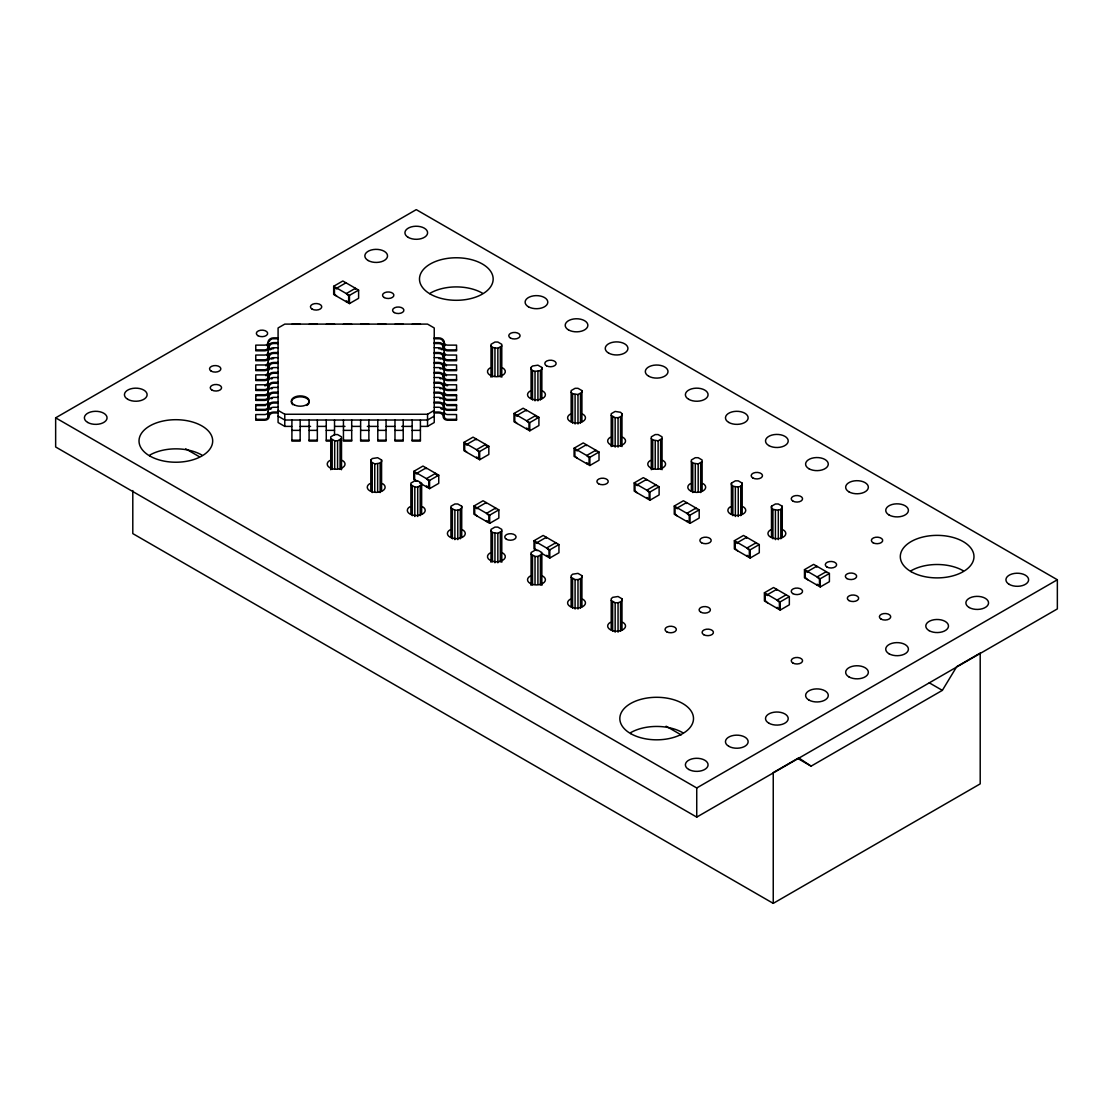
<?xml version="1.0" encoding="UTF-8"?>
<svg xmlns="http://www.w3.org/2000/svg" width="1113" height="1113" viewBox="0 0 1113 1113"><rect width="100%" height="100%" fill="white"/><g stroke="black" fill="none" stroke-linecap="round" stroke-linejoin="round"><path stroke-width="1.5" d="M370.81 459.989L370.81 461.658L374.747 463.926L380.131 463.091L381.578 461.658L381.578 459.989L377.641 457.707L372.257 458.542L370.81 459.989L370.81 491.181M450.946 537.44L450.946 506.248L454.883 503.98L457.777 503.98L461.714 506.248L461.714 507.918L460.267 509.364L457.777 510.199L454.883 510.199L450.946 507.918M531.082 367.457L531.082 369.126L532.529 370.559L535.019 371.394L540.403 370.559L541.85 369.126L541.85 367.457L537.913 365.175L532.529 366.01L531.082 367.457L531.082 398.649M571.15 606.835L571.15 575.658L572.597 574.211L577.981 573.376L581.918 575.658L581.918 577.313L580.471 578.76L577.981 579.595L575.087 579.595L571.15 577.313M611.218 629.972L611.218 598.78L612.665 597.347L618.049 596.512L621.986 598.78L621.986 600.45L620.539 601.896L618.049 602.731L615.155 602.731L611.218 600.45M611.218 446.577L611.218 413.716L615.155 411.448L620.539 412.283L621.986 413.716L621.986 415.386L620.539 416.832L618.049 417.667L615.155 417.667L611.218 415.386M731.422 483.125L731.422 484.781L732.869 486.228L738.253 487.063L740.743 486.228L742.19 484.781L742.19 483.125L738.253 480.844L735.359 480.844L731.422 483.125L731.422 514.303M771.49 506.248L771.49 507.918L772.937 509.364L778.321 510.199L780.811 509.364L782.258 507.918L782.258 506.248L778.321 503.98L775.427 503.98L771.49 506.248L771.49 537.44M798.021 758.593L811.099 766.147L942.349 690.366L956.735 666.631L980.205 653.081L980.205 783.872L773.243 903.366L132.795 533.6L132.795 490.583M330.742 438.522L334.679 440.804L337.573 440.804L341.51 438.522M491.014 345.99L492.461 347.437L497.845 348.272L501.782 345.99M410.878 484.781L414.815 487.063L417.709 487.063L421.646 484.781M571.15 392.249L572.597 393.696L577.981 394.531L581.918 392.249L581.918 390.593L577.981 388.312L575.087 388.312L571.15 390.593L571.15 421.771M491.014 531.054L492.461 532.501L497.845 533.336L501.782 531.054M531.082 554.191L535.019 556.458L537.913 556.458L541.85 554.191M651.286 438.522L652.733 439.969L658.117 440.804L662.054 438.522M691.354 461.658L692.801 463.091L698.185 463.926L702.122 461.658M55.65 417.834L416.262 209.634L1057.35 579.762L1057.35 608.908L696.738 817.109L55.65 446.981L55.65 417.834L696.738 787.962L1057.35 579.762M333.677 286.278L342.832 280.991L358.609 290.103L358.609 298.298L349.454 303.585L333.677 294.472L333.677 286.278L349.454 295.376L358.609 290.103M345.99 282.813L336.836 288.1L336.836 289.004L334.47 287.641L334.47 294.013L336.836 296.295M278.083 410.391L284.775 414.259L427.545 414.259L434.237 410.391M434.237 416.151L427.545 420.018L284.775 420.018L278.083 416.151M420.672 426.39L427.545 426.39L434.237 422.523L434.237 327.959L427.545 324.106L284.775 324.106L278.083 327.959L278.083 422.523L284.775 426.39L291.648 426.39M426.126 468.796L426.126 467.877L416.972 473.164L416.972 474.068L414.606 472.705L414.606 479.077L416.972 481.359L413.813 479.536L413.813 471.342L422.968 466.055L438.745 475.168L438.745 483.362L429.59 488.649L419.671 482.917M463.898 442.418L473.053 437.145L488.83 446.243L488.83 454.452L479.675 459.725L463.898 450.626L463.898 442.418L479.675 451.53L488.83 446.243M513.983 413.507L523.138 408.221L538.915 417.333L538.915 425.528L529.76 430.814L513.983 421.702L513.983 413.507L529.76 422.62L538.915 417.333M435.586 473.345L426.432 478.632L428.797 480.899L428.797 487.271L426.432 485.908L426.432 486.826M485.671 444.421L476.517 449.708L478.882 451.989L478.882 458.361L476.517 456.998L476.517 457.902M535.756 415.511L526.602 420.797L528.967 423.065L528.967 429.451L526.602 428.074L526.602 428.992M413.813 471.342L429.59 480.44L438.745 475.168M473.915 506.039L483.07 500.753L498.847 509.865L498.847 518.06L489.692 523.347L473.915 514.234L473.915 506.039L489.692 515.152L498.847 509.865M574.085 448.205L583.24 442.918L599.017 452.031L599.017 460.226L589.862 465.512L574.085 456.4L574.085 448.205L589.862 457.318L599.017 452.031M536.118 550.156L534.017 548.932L534.017 540.737L543.172 535.45L558.949 544.563L558.949 552.758L549.794 558.044L541.238 553.105M634.187 482.903L643.342 477.63L659.119 486.729L659.119 494.923L649.964 500.21L634.187 491.097L634.187 482.903L649.964 492.016L659.119 486.729M534.017 540.737L549.794 549.85L558.949 544.563M674.255 506.039L683.41 500.753L699.187 509.865L699.187 518.06L690.032 523.347L674.255 514.234L674.255 506.039L690.032 515.152L699.187 509.865M734.357 540.737L743.512 535.45L759.289 544.563L759.289 552.758L750.134 558.044L734.357 548.932L734.357 540.737L750.134 549.85L759.289 544.563M764.408 592.784L773.563 587.511L789.34 596.61L789.34 604.804L780.185 610.091L764.408 600.978L764.408 592.784L780.185 601.896L789.34 596.61M804.476 569.661L813.631 564.374L829.408 573.473L829.408 581.682L820.253 586.954L804.476 577.856L804.476 569.661L820.253 578.76L829.408 573.473M786.181 594.787L777.027 600.074L779.392 602.356L779.392 608.728L777.027 607.364L777.027 608.268M291.926 324.273L300.19 324.273M309.108 324.273L317.358 324.273M326.29 324.273L334.54 324.273M343.458 324.273L351.722 324.273M360.64 324.273L368.904 324.273M377.822 324.273L386.072 324.273M395.004 324.273L403.254 324.273M412.172 324.273L420.436 324.273M278.083 337.851L273.617 337.851A5.579 4.549 0 0 0 268.038 342.401A3.353 2.727 0 0 1 264.699 345.127L255.767 345.127L255.767 350.804L264.699 350.804A4.466 3.645 0 0 0 269.151 347.159A4.466 3.645 0 0 1 273.617 343.527L278.083 343.527M434.237 337.851L438.703 337.851A5.579 4.549 0 0 1 444.282 342.401A3.353 2.727 0 0 0 447.621 345.127L456.553 345.127L456.553 350.804L447.621 350.804A4.466 3.645 0 0 1 443.169 347.159A4.466 3.645 0 0 0 438.703 343.527L434.237 343.527M278.083 338.755L273.617 338.755A4.466 3.645 0 0 0 272.462 338.881M434.237 338.755L438.703 338.755A4.466 3.645 0 0 1 439.858 338.881M278.083 342.609L273.617 342.609A5.579 4.549 0 0 0 268.038 347.159A3.353 2.727 0 0 1 264.699 349.899L255.767 349.899M434.237 342.609L438.703 342.609A5.579 4.549 0 0 1 444.282 347.159A3.353 2.727 0 0 0 447.621 349.899L456.553 349.899M278.083 347.757L273.617 347.757A5.579 4.549 0 0 0 268.038 352.32A3.353 2.727 0 0 1 264.699 355.047L255.767 355.047L255.767 360.723L264.699 360.723A4.466 3.645 0 0 0 269.151 357.078A4.466 3.645 0 0 1 273.617 353.433L278.083 353.433M434.237 347.757L438.703 347.757A5.579 4.549 0 0 1 444.282 352.32A3.353 2.727 0 0 0 447.621 355.047L456.553 355.047L456.553 360.723L447.621 360.723A4.466 3.645 0 0 1 443.169 357.078A4.466 3.645 0 0 0 438.703 353.433L434.237 353.433M278.083 352.529L273.617 352.529A5.579 4.549 0 0 0 268.038 357.078A3.353 2.727 0 0 1 264.699 359.819L255.767 359.819M434.237 352.529L438.703 352.529A5.579 4.549 0 0 1 444.282 357.078A3.353 2.727 0 0 0 447.621 359.819L456.553 359.819M278.083 357.676L273.617 357.676A5.579 4.549 0 0 0 268.038 362.24A3.353 2.727 0 0 1 264.699 364.967L255.767 364.967L255.767 370.643L264.699 370.643A4.466 3.645 0 0 0 269.151 366.998A4.466 3.645 0 0 1 273.617 363.353L278.083 363.353M434.237 357.676L438.703 357.676A5.579 4.549 0 0 1 444.282 362.24A3.353 2.727 0 0 0 447.621 364.967L456.553 364.967L456.553 370.643L447.621 370.643A4.466 3.645 0 0 1 443.169 366.998A4.466 3.645 0 0 0 438.703 363.353L434.237 363.353M278.083 362.448L273.617 362.448A5.579 4.549 0 0 0 268.038 366.998A3.353 2.727 0 0 1 264.699 369.739L255.767 369.739M434.237 362.448L438.703 362.448A5.579 4.549 0 0 1 444.282 366.998A3.353 2.727 0 0 0 447.621 369.739L456.553 369.739M278.083 367.596L273.617 367.596A5.579 4.549 0 0 0 268.038 372.145A3.353 2.727 0 0 1 264.699 374.886L255.767 374.886L255.767 380.563L264.699 380.563A4.466 3.645 0 0 0 269.151 376.917A4.466 3.645 0 0 1 273.617 373.272L278.083 373.272M434.237 367.596L438.703 367.596A5.579 4.549 0 0 1 444.282 372.145A3.353 2.727 0 0 0 447.621 374.886L456.553 374.886L456.553 380.563L447.621 380.563A4.466 3.645 0 0 1 443.169 376.917A4.466 3.645 0 0 0 438.703 373.272L434.237 373.272M278.083 372.368L273.617 372.368A5.579 4.549 0 0 0 268.038 376.917A3.353 2.727 0 0 1 264.699 379.644L255.767 379.644M434.237 372.368L438.703 372.368A5.579 4.549 0 0 1 444.282 376.917A3.353 2.727 0 0 0 447.621 379.644L456.553 379.644M278.083 377.516L273.617 377.516A5.579 4.549 0 0 0 268.038 382.065A3.353 2.727 0 0 1 264.699 384.806L255.767 384.806L255.767 390.482L264.699 390.482A4.466 3.645 0 0 0 269.151 386.837A4.466 3.645 0 0 1 273.617 383.192L278.083 383.192M434.237 377.516L438.703 377.516A5.579 4.549 0 0 1 444.282 382.065A3.353 2.727 0 0 0 447.621 384.806L456.553 384.806L456.553 390.482L447.621 390.482A4.466 3.645 0 0 1 443.169 386.837A4.466 3.645 0 0 0 438.703 383.192L434.237 383.192M278.083 382.288L273.617 382.288A5.579 4.549 0 0 0 268.038 386.837A3.353 2.727 0 0 1 264.699 389.564L255.767 389.564M434.237 382.288L438.703 382.288A5.579 4.549 0 0 1 444.282 386.837A3.353 2.727 0 0 0 447.621 389.564L456.553 389.564M278.083 387.435L273.617 387.435A5.579 4.549 0 0 0 268.038 391.985A3.353 2.727 0 0 1 264.699 394.725L255.767 394.725L255.767 400.402L264.699 400.402A4.466 3.645 0 0 0 269.151 396.757A4.466 3.645 0 0 1 273.617 393.112L278.083 393.112M434.237 387.435L438.703 387.435A5.579 4.549 0 0 1 444.282 391.985A3.353 2.727 0 0 0 447.621 394.725L456.553 394.725L456.553 400.402L447.621 400.402A4.466 3.645 0 0 1 443.169 396.757A4.466 3.645 0 0 0 438.703 393.112L434.237 393.112M278.083 392.193L273.617 392.193A5.579 4.549 0 0 0 268.038 396.757A3.353 2.727 0 0 1 264.699 399.484L255.767 399.484M434.237 392.193L438.703 392.193A5.579 4.549 0 0 1 444.282 396.757A3.353 2.727 0 0 0 447.621 399.484L456.553 399.484M255.767 395.63L264.699 395.63A4.466 3.645 0 0 0 266.925 395.143M456.553 395.63L447.621 395.63A4.466 3.645 0 0 1 445.395 395.143M278.083 397.355L273.617 397.355A5.579 4.549 0 0 0 268.038 401.904A3.353 2.727 0 0 1 264.699 404.631L255.767 404.631L255.767 410.307L264.699 410.307A4.466 3.645 0 0 0 269.151 406.676A4.466 3.645 0 0 1 273.617 403.031L278.083 403.031M434.237 397.355L438.703 397.355A5.579 4.549 0 0 1 444.282 401.904A3.353 2.727 0 0 0 447.621 404.631L456.553 404.631L456.553 410.307L447.621 410.307A4.466 3.645 0 0 1 443.169 406.676A4.466 3.645 0 0 0 438.703 403.031L434.237 403.031M278.083 402.113L273.617 402.113A5.579 4.549 0 0 0 268.038 406.676A3.353 2.727 0 0 1 264.699 409.403L255.767 409.403M434.237 402.113L438.703 402.113A5.579 4.549 0 0 1 444.282 406.676A3.353 2.727 0 0 0 447.621 409.403L456.553 409.403M255.767 405.549L264.699 405.549A4.466 3.645 0 0 0 265.854 405.424M456.553 405.549L447.621 405.549A4.466 3.645 0 0 1 446.466 405.424M278.083 407.275L273.617 407.275A5.579 4.549 0 0 0 268.038 411.824A3.353 2.727 0 0 1 264.699 414.551L255.767 414.551L255.767 420.227L264.699 420.227A4.466 3.645 0 0 0 269.151 416.582A4.466 3.645 0 0 1 273.617 412.951L278.083 412.951M434.237 407.275L438.703 407.275A5.579 4.549 0 0 1 444.282 411.824A3.353 2.727 0 0 0 447.621 414.551L456.553 414.551L456.553 420.227L447.621 420.227A4.466 3.645 0 0 1 443.169 416.582A4.466 3.645 0 0 0 438.703 412.951L434.237 412.951M278.083 412.033L273.617 412.033A5.579 4.549 0 0 0 268.038 416.582A3.353 2.727 0 0 1 264.699 419.323L255.767 419.323M434.237 412.033L438.703 412.033A5.579 4.549 0 0 1 444.282 416.582A3.353 2.727 0 0 0 447.621 419.323L456.553 419.323M300.26 426.39L310.569 426.39M317.455 426.39L326.053 426.39M334.651 426.39L344.974 426.39M351.861 426.39L360.459 426.39M367.346 426.39L377.669 426.39M386.267 426.39L394.865 426.39M401.751 426.39L412.06 426.39M291.912 430.369L300.162 430.369M309.094 430.369L317.344 430.369M326.262 430.369L334.526 430.369M343.444 430.369L351.694 430.369M360.626 430.369L368.876 430.369M377.794 430.369L386.058 430.369M394.976 430.369L403.226 430.369M412.158 430.369L420.408 430.369M291.912 440.192L300.162 440.192M309.094 440.192L317.344 440.192M326.262 440.192L331.215 440.192M343.444 440.192L351.694 440.192M360.626 440.192L368.876 440.192M377.794 440.192L386.058 440.192M394.976 440.192L403.226 440.192M412.158 440.192L420.408 440.192M331.215 441.096L326.262 441.096L326.262 420.018M535.756 416.415L538.122 417.792M929.258 682.812L942.349 690.366M485.671 445.339L488.037 446.703M435.586 474.249L437.952 475.627M185.704 448.845L199.255 456.664M666.117 726.205L681.17 734.9M811.099 766.147L798.689 757.883L773.243 772.575L773.243 903.366M826.249 572.569L826.249 571.665L817.095 576.937L819.46 579.219L819.46 585.591L817.095 584.228L817.095 585.132M820.253 578.76L820.253 586.954M816.789 567.101L816.789 566.197L807.635 571.47L807.635 572.388L805.269 571.025L805.269 577.397L807.635 579.678M782.258 506.248L782.258 537.44M780.811 509.364L780.811 538.817M780.185 601.896L780.185 610.091M778.321 510.199L778.321 539.652M776.721 590.238L776.721 589.334L767.567 594.606L767.567 595.525L765.201 594.147L765.201 600.533L767.567 602.801M775.427 510.199L775.427 539.652M772.937 509.364L772.937 538.817M756.13 543.659L756.13 542.741L746.976 548.027L749.341 550.295L749.341 556.681L746.976 555.317L746.976 556.222M750.134 549.85L750.134 558.044M746.67 538.191L746.67 537.273L737.516 542.56L737.516 543.464L735.15 542.101L735.15 548.486L737.516 550.754M742.19 483.125L742.19 514.303M740.743 486.228L740.743 515.681M738.253 487.063L738.253 516.515M735.359 487.063L735.359 516.515M732.869 486.228L732.869 515.681M702.122 491.181L702.122 459.989L698.185 457.707L695.291 457.707L691.354 459.989L691.354 491.181M700.675 463.091L700.675 492.558M698.185 463.926L698.185 491.654M696.738 787.962L696.738 817.109M696.028 508.947L696.028 508.043L686.874 513.33L689.239 515.597L689.239 521.983L686.874 520.606L686.874 521.524M695.291 463.926L695.291 491.654M692.801 463.091L692.801 492.558M690.032 515.152L690.032 523.347M686.568 503.493L686.568 502.575L677.414 507.862L677.414 508.766L675.048 507.403L675.048 513.775L677.414 516.056M662.054 469.714L662.054 436.853L658.117 434.571L655.223 434.571L651.286 436.853L651.286 469.714M660.607 439.969L660.607 469.422M658.117 440.804L658.117 468.517M655.96 485.825L655.96 484.906L646.806 490.193L649.171 492.475L649.171 498.847L646.806 497.483L646.806 498.387M655.223 440.804L655.223 468.517M652.733 439.969L652.733 469.422M649.964 492.016L649.964 500.21M646.5 480.357L646.5 479.439L637.346 484.725L637.346 485.644L634.98 484.266L634.98 490.652L637.346 492.92M621.986 413.716L621.986 446.577M621.986 598.78L621.986 629.972M620.539 416.832L620.539 446.285M620.539 601.896L620.539 631.349M618.049 417.667L618.049 447.12M618.049 602.731L618.049 632.184M615.155 417.667L615.155 447.12M615.155 602.731L615.155 632.184M612.665 416.832L612.665 446.285M612.665 601.896L612.665 631.349M595.858 451.127L595.858 450.209L586.704 455.495L589.069 457.763L589.069 464.149L586.704 462.771L586.704 463.69M589.862 457.318L589.862 465.512M586.398 445.659L586.398 444.741L577.244 450.028L577.244 450.932L574.878 449.569L574.878 455.954L577.244 458.222M581.918 390.593L581.918 421.771M581.918 575.658L581.918 606.835M580.471 393.696L580.471 423.149M580.471 578.76L580.471 608.213M577.981 394.531L577.981 423.983M577.981 579.595L577.981 609.048M575.087 394.531L575.087 423.983M575.087 579.595L575.087 609.048M572.597 393.696L572.597 423.149M572.597 578.76L572.597 608.213M555.79 543.659L555.79 542.741L546.636 548.027L549.001 550.295L549.001 556.681L546.636 555.317L546.636 556.222M549.794 549.85L549.794 558.044M546.33 538.191L546.33 537.273L537.176 542.56L537.176 543.464L534.81 542.101L534.81 548.486L537.176 550.754M541.85 367.457L541.85 398.649M541.85 585.368L541.85 552.521L537.913 550.239L535.019 550.239L531.082 552.521L531.082 585.368M540.403 370.559L540.403 400.026M540.403 555.624L540.403 585.09M537.913 371.394L537.913 400.847M537.913 556.458L537.913 584.186M535.019 371.394L535.019 400.847M535.019 556.458L535.019 584.186M532.529 370.559L532.529 400.026M532.529 555.624L532.529 585.09M529.76 422.62L529.76 430.814M526.296 410.961L526.296 410.043L517.142 415.33L517.142 416.234L514.776 414.871L514.776 421.243L517.142 423.524M501.782 377.182L501.782 344.32L497.845 342.039L494.951 342.039L491.014 344.32L491.014 377.182M501.782 562.246L501.782 529.385L497.845 527.103L494.951 527.103L491.014 529.385L491.014 562.246M500.335 347.437L500.335 376.89M500.335 532.501L500.335 561.954M497.845 348.272L497.845 375.985M497.845 533.336L497.845 562.788M495.688 508.947L495.688 508.043L486.534 513.33L488.899 515.597L488.899 521.983L486.534 520.606L486.534 521.524M494.951 348.272L494.951 375.985M494.951 533.336L494.951 562.788M492.461 347.437L492.461 376.89M492.461 532.501L492.461 561.954M489.692 515.152L489.692 523.347M486.228 503.493L486.228 502.575L477.074 507.862L477.074 508.766L474.708 507.403L474.708 513.775L477.074 516.056M479.675 451.53L479.675 459.725M476.211 439.872L476.211 438.967L467.057 444.24L467.057 445.158L464.691 443.795L464.691 450.167L467.057 452.435M461.714 506.248L461.714 537.44M460.267 509.364L460.267 538.817M457.777 510.199L457.777 539.652M454.883 510.199L454.883 539.652M452.393 509.364L452.393 538.817M444.282 342.401L444.282 347.159M444.282 352.32L444.282 357.078M444.282 362.24L444.282 366.998M444.282 372.145L444.282 376.917M444.282 382.065L444.282 386.837M444.282 391.985L444.282 396.757M444.282 401.904L444.282 406.676M444.282 411.824L444.282 416.582M443.169 343.987L443.169 347.159M443.169 353.906L443.169 357.078M443.169 363.826L443.169 366.998M443.169 373.745L443.169 376.917M429.59 480.44L429.59 488.649M427.545 414.259L427.545 426.39M421.646 514.303L421.646 483.125L417.709 480.844L414.815 480.844L410.878 483.125L410.878 514.303M420.408 420.018L420.408 441.096L412.158 441.096L412.158 420.018M420.199 486.228L420.199 515.681M417.709 487.063L417.709 516.515M414.815 487.063L414.815 516.515M412.325 486.228L412.325 515.681M403.226 420.018L403.226 441.096L394.976 441.096L394.976 420.018M386.058 420.018L386.058 441.096L377.794 441.096L377.794 420.018M381.578 459.989L381.578 491.181M380.131 463.091L380.131 492.558M377.641 463.926L377.641 491.654M374.747 463.926L374.747 491.654M372.257 463.091L372.257 492.558M368.876 420.018L368.876 441.096L360.626 441.096L360.626 420.018M355.45 289.185L355.45 288.281L346.296 293.568L348.661 295.835L348.661 302.207L346.296 300.844L346.296 301.762M351.694 420.018L351.694 441.096L343.444 441.096L343.444 420.018M349.454 295.376L349.454 303.585M341.51 469.714L341.51 436.853L337.573 434.571L334.679 434.571L330.742 436.853L330.742 469.714M340.063 439.969L340.063 469.422M337.573 440.804L337.573 468.517M334.526 420.018L334.526 435.03M334.679 440.804L334.679 468.517M332.189 439.969L332.189 469.422M317.344 420.018L317.344 441.096L309.094 441.096L309.094 420.018M300.162 420.018L300.162 441.096L291.912 441.096L291.912 420.018M284.775 414.259L284.775 426.39M269.151 343.987L269.151 347.159M269.151 353.906L269.151 357.078M269.151 363.826L269.151 366.998M269.151 373.745L269.151 376.917M268.038 342.401L268.038 347.159M268.038 352.32L268.038 357.078M268.038 362.24L268.038 366.998M268.038 372.145L268.038 376.917M268.038 382.065L268.038 386.837M268.038 391.985L268.038 396.757M268.038 401.904L268.038 406.676M268.038 411.824L268.038 416.582M622.918 622.39A8.918 5.148 0 0 1 622.918 629.68A8.918 5.148 0 0 1 610.286 629.68A8.918 5.148 0 0 1 610.286 622.39M582.85 599.253A8.918 5.148 0 0 1 582.85 606.543A8.918 5.148 0 0 1 570.218 606.543A8.918 5.148 0 0 1 570.218 599.253M542.782 576.117A8.918 5.148 0 0 1 542.782 583.407A8.918 5.148 0 0 1 530.15 583.407A8.918 5.148 0 0 1 530.15 576.117M502.714 552.994A8.918 5.148 0 0 1 502.714 560.27A8.918 5.148 0 0 1 490.082 560.27A8.918 5.148 0 0 1 490.082 552.994M462.646 529.858A8.918 5.148 0 0 1 462.646 537.148A8.918 5.148 0 0 1 450.014 537.148A8.918 5.148 0 0 1 450.014 529.858M422.578 506.721A8.918 5.148 0 0 1 422.578 514.011A8.918 5.148 0 0 1 409.946 514.011A8.918 5.148 0 0 1 409.946 506.721M382.51 483.585A8.918 5.148 0 0 1 382.51 490.875A8.918 5.148 0 0 1 369.878 490.875A8.918 5.148 0 0 1 369.878 483.585M342.442 460.462A8.918 5.148 0 0 1 342.442 467.738A8.918 5.148 0 0 1 329.81 467.738A8.918 5.148 0 0 1 329.81 460.462M502.714 367.93A8.918 5.148 0 0 1 502.714 375.206A8.918 5.148 0 0 1 490.082 375.206A8.918 5.148 0 0 1 490.082 367.93M542.782 391.053A8.918 5.148 0 0 1 542.782 398.343A8.918 5.148 0 0 1 530.15 398.343A8.918 5.148 0 0 1 530.15 391.053M582.85 414.189A8.918 5.148 0 0 1 582.85 421.479A8.918 5.148 0 0 1 570.218 421.479A8.918 5.148 0 0 1 570.218 414.189M622.918 437.326A8.918 5.148 0 0 1 622.918 444.616A8.918 5.148 0 0 1 610.286 444.616A8.918 5.148 0 0 1 610.286 437.326M662.986 460.462A8.918 5.148 0 0 1 662.986 467.738A8.918 5.148 0 0 1 650.354 467.738A8.918 5.148 0 0 1 650.354 460.462M703.054 483.585A8.918 5.148 0 0 1 703.054 490.875A8.918 5.148 0 0 1 690.422 490.875A8.918 5.148 0 0 1 690.422 483.585M743.122 506.721A8.918 5.148 0 0 1 743.122 514.011A8.918 5.148 0 0 1 730.49 514.011A8.918 5.148 0 0 1 730.49 506.721M783.19 529.858A8.918 5.148 0 0 1 783.19 537.148A8.918 5.148 0 0 1 770.558 537.148A8.918 5.148 0 0 1 770.558 529.858M149.81 455.078A36.826 21.258 0 0 1 201.898 455.078M430.286 293.136A36.826 21.258 0 0 1 482.374 293.136M630.626 732.674A36.826 21.258 0 0 1 682.714 732.674M911.102 570.732A36.826 21.258 0 0 1 963.19 570.732M292.747 404.715A8.918 5.148 0 0 1 294.875 397.87A8.918 5.148 0 0 1 306.882 398.482A8.918 5.148 0 0 1 306.854 405.452M445.395 355.478A4.466 3.645 0 0 1 444.477 354.894M443.767 354.143A4.466 3.645 0 0 1 443.322 353.266M438.703 348.675A4.466 3.645 0 0 1 439.858 348.8M440.929 349.162A4.466 3.645 0 0 1 441.861 349.746M443.767 413.646A4.466 3.645 0 0 1 443.322 412.77M440.929 408.666A4.466 3.645 0 0 1 441.861 409.25M446.466 375.665A4.466 3.645 0 0 1 445.395 375.304M439.858 368.64A4.466 3.645 0 0 1 440.929 369.001M447.621 385.71A4.466 3.645 0 0 1 445.395 385.223M439.858 378.545A4.466 3.645 0 0 1 440.929 378.921M443.767 393.807A4.466 3.645 0 0 1 443.322 392.931M439.858 388.465A4.466 3.645 0 0 1 440.929 388.827M443.767 403.727A4.466 3.645 0 0 1 443.322 402.85M439.858 398.384A4.466 3.645 0 0 1 440.929 398.746M445.395 345.559A4.466 3.645 0 0 1 444.477 344.974M443.767 344.223A4.466 3.645 0 0 1 443.322 343.347M440.929 339.242A4.466 3.645 0 0 1 441.861 339.827M442.571 340.578A4.466 3.645 0 0 1 443.016 341.454M446.466 365.76A4.466 3.645 0 0 1 445.395 365.384M444.477 364.814A4.466 3.645 0 0 1 443.322 363.172M438.703 358.595A4.466 3.645 0 0 1 440.929 359.082M268.998 402.85A4.466 3.645 0 0 1 268.553 403.727M271.391 398.746A4.466 3.645 0 0 1 272.462 398.384M268.998 343.347A4.466 3.645 0 0 1 268.553 344.223M267.843 344.974A4.466 3.645 0 0 1 266.925 345.559M269.304 341.454A4.466 3.645 0 0 1 269.749 340.578M270.459 339.827A4.466 3.645 0 0 1 271.391 339.242M268.998 412.77A4.466 3.645 0 0 1 268.553 413.646M270.459 409.25A4.466 3.645 0 0 1 271.391 408.666M268.998 353.266A4.466 3.645 0 0 1 268.553 354.143M267.843 354.894A4.466 3.645 0 0 1 266.925 355.478M270.459 349.746A4.466 3.645 0 0 1 271.391 349.162M272.462 348.8A4.466 3.645 0 0 1 273.617 348.675M268.998 392.931A4.466 3.645 0 0 1 268.553 393.807M271.391 388.827A4.466 3.645 0 0 1 272.462 388.465M271.391 378.921A4.466 3.645 0 0 1 272.462 378.545M266.925 385.223A4.466 3.645 0 0 1 264.699 385.71M271.391 369.001A4.466 3.645 0 0 1 272.462 368.64M266.925 375.304A4.466 3.645 0 0 1 265.854 375.665M268.998 363.172A4.466 3.645 0 0 1 267.843 364.814M266.925 365.384A4.466 3.645 0 0 1 265.854 365.76M271.391 359.082A4.466 3.645 0 0 1 273.617 358.595M149.81 455.996A36.826 21.258 0 0 0 211.428 446.466A36.826 21.258 0 0 0 166.324 420.422A36.826 21.258 0 0 0 149.81 455.996M430.286 294.069A36.826 21.258 0 0 0 491.904 284.538A36.826 21.258 0 0 0 446.8 258.494A36.826 21.258 0 0 0 430.286 294.069M630.626 733.592A36.826 21.258 0 0 0 692.244 724.062A36.826 21.258 0 0 0 647.14 698.018A36.826 21.258 0 0 0 630.626 733.592M911.102 571.665A36.826 21.258 0 0 0 972.72 562.135A36.826 21.258 0 0 0 927.616 536.09A36.826 21.258 0 0 0 911.102 571.665M510.422 338.018A5.662 3.269 0 0 0 519.896 336.557A5.662 3.269 0 0 0 512.968 332.55A5.662 3.269 0 0 0 510.422 338.018M598.571 483.765A5.662 3.269 0 0 0 608.046 482.291A5.662 3.269 0 0 0 601.117 478.284A5.662 3.269 0 0 0 598.571 483.765M826.959 567.046A5.662 3.269 0 0 0 836.433 565.571A5.662 3.269 0 0 0 829.505 561.564A5.662 3.269 0 0 0 826.959 567.046M846.993 578.607A5.662 3.269 0 0 0 856.467 577.146A5.662 3.269 0 0 0 849.539 573.139A5.662 3.269 0 0 0 846.993 578.607M701.538 542.754A5.662 3.269 0 0 0 711.012 541.28A5.662 3.269 0 0 0 704.07 537.273A5.662 3.269 0 0 0 701.538 542.754M257.993 335.709A5.662 3.269 0 0 0 267.468 334.248A5.662 3.269 0 0 0 260.539 330.241A5.662 3.269 0 0 0 257.993 335.709M506.415 539.276A5.662 3.269 0 0 0 515.889 537.816A5.662 3.269 0 0 0 508.961 533.809A5.662 3.269 0 0 0 506.415 539.276M666.687 631.808A5.662 3.269 0 0 0 676.161 630.348A5.662 3.269 0 0 0 669.233 626.341A5.662 3.269 0 0 0 666.687 631.808M312.085 309.108A5.662 3.269 0 0 0 321.56 307.647A5.662 3.269 0 0 0 314.631 303.64A5.662 3.269 0 0 0 312.085 309.108M881.051 619.092A5.662 3.269 0 0 0 890.525 617.618A5.662 3.269 0 0 0 883.597 613.611A5.662 3.269 0 0 0 881.051 619.092M792.901 663.042A5.662 3.269 0 0 0 802.376 661.581A5.662 3.269 0 0 0 795.447 657.574A5.662 3.269 0 0 0 792.901 663.042M700.745 612.15A5.662 3.269 0 0 0 710.219 610.689A5.662 3.269 0 0 0 703.291 606.682A5.662 3.269 0 0 0 700.745 612.15M752.833 477.978A5.662 3.269 0 0 0 762.308 476.517A5.662 3.269 0 0 0 755.379 472.51A5.662 3.269 0 0 0 752.833 477.978M873.037 542.754A5.662 3.269 0 0 0 882.512 541.28A5.662 3.269 0 0 0 875.583 537.273A5.662 3.269 0 0 0 873.037 542.754M848.996 600.589A5.662 3.269 0 0 0 858.471 599.114A5.662 3.269 0 0 0 851.542 595.107A5.662 3.269 0 0 0 848.996 600.589M546.483 365.787A5.662 3.269 0 0 0 555.957 364.313A5.662 3.269 0 0 0 549.029 360.306A5.662 3.269 0 0 0 546.483 365.787M792.901 501.114A5.662 3.269 0 0 0 802.376 499.64A5.662 3.269 0 0 0 795.447 495.633A5.662 3.269 0 0 0 792.901 501.114M792.901 593.646A5.662 3.269 0 0 0 802.376 592.172A5.662 3.269 0 0 0 795.447 588.165A5.662 3.269 0 0 0 792.901 593.646M394.225 312.572A5.662 3.269 0 0 0 403.699 311.111A5.662 3.269 0 0 0 396.771 307.105A5.662 3.269 0 0 0 394.225 312.572M211.915 390.079A5.662 3.269 0 0 0 221.39 388.604A5.662 3.269 0 0 0 214.461 384.597A5.662 3.269 0 0 0 211.915 390.079M384.208 297.547A5.662 3.269 0 0 0 393.682 296.072A5.662 3.269 0 0 0 386.754 292.065A5.662 3.269 0 0 0 384.208 297.547M211.192 371.144A5.662 3.269 0 0 0 220.666 369.683A5.662 3.269 0 0 0 213.724 365.676A5.662 3.269 0 0 0 211.192 371.144M703.764 634.716A5.662 3.269 0 0 0 713.238 633.241A5.662 3.269 0 0 0 706.296 629.235A5.662 3.269 0 0 0 703.764 634.716M1009.268 584.395A11.339 6.539 0 0 0 1028.231 581.459A11.339 6.539 0 0 0 1014.346 573.445A11.339 6.539 0 0 0 1009.268 584.395M969.2 607.517A11.339 6.539 0 0 0 988.163 604.596A11.339 6.539 0 0 0 974.278 596.582A11.339 6.539 0 0 0 969.2 607.517M87.704 422.453A11.339 6.539 0 0 0 106.667 419.531A11.339 6.539 0 0 0 92.782 411.518A11.339 6.539 0 0 0 87.704 422.453M127.772 399.33A11.339 6.539 0 0 0 146.735 396.395A11.339 6.539 0 0 0 132.85 388.381A11.339 6.539 0 0 0 127.772 399.33M408.248 237.389A11.339 6.539 0 0 0 427.211 234.467A11.339 6.539 0 0 0 413.326 226.454A11.339 6.539 0 0 0 408.248 237.389M368.18 260.525A11.339 6.539 0 0 0 387.143 257.59A11.339 6.539 0 0 0 373.258 249.576A11.339 6.539 0 0 0 368.18 260.525M688.724 769.459A11.339 6.539 0 0 0 707.687 766.523A11.339 6.539 0 0 0 693.802 758.51A11.339 6.539 0 0 0 688.724 769.459M728.792 746.322A11.339 6.539 0 0 0 747.755 743.387A11.339 6.539 0 0 0 733.87 735.373A11.339 6.539 0 0 0 728.792 746.322M768.86 723.186A11.339 6.539 0 0 0 787.823 720.25A11.339 6.539 0 0 0 773.938 712.237A11.339 6.539 0 0 0 768.86 723.186M808.928 700.049A11.339 6.539 0 0 0 827.891 697.128A11.339 6.539 0 0 0 814.006 689.114A11.339 6.539 0 0 0 808.928 700.049M848.996 676.927A11.339 6.539 0 0 0 867.959 673.991A11.339 6.539 0 0 0 854.074 665.977A11.339 6.539 0 0 0 848.996 676.927M889.064 653.79A11.339 6.539 0 0 0 908.027 650.855A11.339 6.539 0 0 0 894.142 642.841A11.339 6.539 0 0 0 889.064 653.79M929.132 630.654A11.339 6.539 0 0 0 948.095 627.718A11.339 6.539 0 0 0 934.21 619.704A11.339 6.539 0 0 0 929.132 630.654M889.064 514.985A11.339 6.539 0 0 0 908.027 512.063A11.339 6.539 0 0 0 894.142 504.05A11.339 6.539 0 0 0 889.064 514.985M848.996 491.863A11.339 6.539 0 0 0 867.959 488.927A11.339 6.539 0 0 0 854.074 480.913A11.339 6.539 0 0 0 848.996 491.863M808.928 468.726A11.339 6.539 0 0 0 827.891 465.791A11.339 6.539 0 0 0 814.006 457.777A11.339 6.539 0 0 0 808.928 468.726M768.86 445.59A11.339 6.539 0 0 0 787.823 442.654A11.339 6.539 0 0 0 773.938 434.64A11.339 6.539 0 0 0 768.86 445.59M728.792 422.453A11.339 6.539 0 0 0 747.755 419.531A11.339 6.539 0 0 0 733.87 411.518A11.339 6.539 0 0 0 728.792 422.453M688.724 399.33A11.339 6.539 0 0 0 707.687 396.395A11.339 6.539 0 0 0 693.802 388.381A11.339 6.539 0 0 0 688.724 399.33M648.656 376.194A11.339 6.539 0 0 0 667.619 373.258A11.339 6.539 0 0 0 653.734 365.245A11.339 6.539 0 0 0 648.656 376.194M608.588 353.058A11.339 6.539 0 0 0 627.551 350.122A11.339 6.539 0 0 0 613.666 342.108A11.339 6.539 0 0 0 608.588 353.058M568.52 329.921A11.339 6.539 0 0 0 587.483 326.999A11.339 6.539 0 0 0 573.598 318.986A11.339 6.539 0 0 0 568.52 329.921M528.452 306.798A11.339 6.539 0 0 0 547.415 303.863A11.339 6.539 0 0 0 533.53 295.849A11.339 6.539 0 0 0 528.452 306.798M294.249 404.84A8.918 5.148 0 0 0 308.997 402.169A8.918 5.148 0 0 0 297.616 396.131A8.918 5.148 0 0 0 294.249 404.84"/></g></svg>
